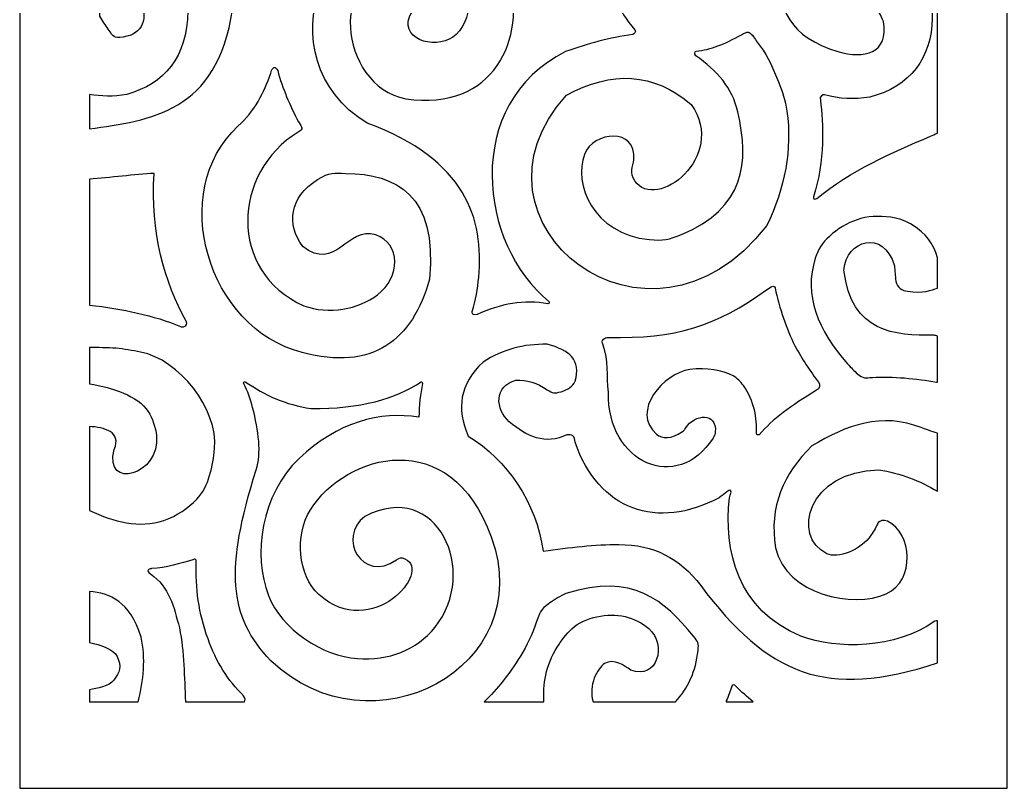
# Model space of a CAD drawing. Header units: centimetres. Extents: x 10.5 to 15.8, y -9 to 9.
# Drawn here: x 10.48 to 15.75, y -9 to -4.9 of the extents above; entities that cross this region are included whole.
import ezdxf

# ---------------------------------------------------------------- set-up
doc = ezdxf.new("R2010")
doc.units = ezdxf.units.CM
doc.header["$MEASUREMENT"] = 0
doc.layers.add('layer 1', color=7, linetype='Continuous')

msp = doc.modelspace()

# ---------------------------------------------------------------- linework, layer by layer
at = {"layer": 'layer 1', "color": 250, "lineweight": 30}
for points, knots in [([(10.48313, 9.00077), (10.48313, 9.00077), (15.75445, 9.00077), (15.75445, 9.00077), (15.75445, 9.00077), (15.75445, 9.00077), (15.75445, -9.00021), (15.75445, -9.00021), (15.75445, -9.00021), (15.75445, -9.00021), (10.48313, -9.00021), (10.48313, -9.00021), (10.48313, -9.00021), (10.48313, -9.00021), (10.48313, 9.00077), (10.48313, 9.00077)], [0, 0, 0, 0, 0.2, 0.2, 0.2, 0.2, 0.4, 0.4, 0.4, 0.4, 0.6, 0.6, 0.6, 0.6, 1, 1, 1, 1]), ([(10.85499, -5.479), (10.85499, -5.479), (10.85499, -5.29514), (10.85499, -5.29514), (10.85499, -5.29514), (10.91668, -5.30524), (10.98218, -5.30781), (11.05546, -5.29472), (11.05546, -5.29472), (11.25486, -5.23688), (11.37543, -5.10015), (11.38068, -4.84815), (11.38068, -4.84815), (11.36832, -4.55138), (11.17016, -4.40632), (10.85499, -4.35677), (10.85499, -4.35677), (10.85499, -4.35677), (10.85499, -4.08416), (10.85499, -4.08416), (10.85499, -4.08416), (11.25321, -4.15852), (11.50537, -4.31866), (11.59936, -4.62262), (11.59936, -4.62262), (11.62373, -4.70144), (11.63036, -4.76007), (11.61864, -4.84064), (11.61864, -4.84064), (11.53804, -5.39478), (11.17727, -5.43178), (10.85499, -5.479)], [0, 0, 0, 0, 0.1111111, 0.1111111, 0.1111111, 0.1111111, 0.2222222, 0.2222222, 0.2222222, 0.2222222, 0.3333333, 0.3333333, 0.3333333, 0.3333333, 0.4444444, 0.4444444, 0.4444444, 0.4444444, 0.5555556, 0.5555556, 0.5555556, 0.5555556, 0.6666667, 0.6666667, 0.6666667, 0.6666667, 0.7777778, 0.7777778, 0.7777778, 0.7777778, 1, 1, 1, 1]), ([(13.76729, -4.9498), (13.66986, -4.84406), (13.64283, -4.73064), (13.63462, -4.60662), (13.63462, -4.60662), (13.63276, -4.58305), (13.61702, -4.57535), (13.60454, -4.57899), (13.60454, -4.57899), (13.45083, -4.65053), (13.27642, -4.6625), (13.11428, -4.64011), (13.11428, -4.64011), (13.09807, -4.63556), (13.09096, -4.65362), (13.09395, -4.66059), (13.09395, -4.66059), (13.19017, -4.99371), (13.01562, -5.38782), (12.54359, -5.31763), (12.54359, -5.31763), (12.18195, -5.2549), (12.12044, -4.58175), (12.53387, -4.67521), (12.53387, -4.67521), (12.59213, -4.7401), (12.60186, -4.80824), (12.56307, -4.87962), (12.56307, -4.87962), (12.51659, -5.01587), (12.72587, -5.05791), (12.81338, -4.97445), (12.81338, -4.97445), (12.9095, -4.88278), (12.9229, -4.66376), (12.72852, -4.48054), (12.72852, -4.48054), (12.10578, -4.20477), (11.7704, -5.10936), (12.33798, -5.44778), (12.33798, -5.44778), (12.86598, -5.64358), (12.96235, -5.96129), (12.93293, -6.27151), (12.93293, -6.27151), (12.92745, -6.33178), (12.91664, -6.39361), (12.89858, -6.45438), (12.89858, -6.45438), (12.89627, -6.46016), (12.89925, -6.48049), (12.92417, -6.46945), (12.92417, -6.46945), (13.04666, -6.41316), (13.17984, -6.38969), (13.30124, -6.41289), (13.30124, -6.41289), (13.31488, -6.41295), (13.30843, -6.40153), (13.30786, -6.39995), (13.30786, -6.39995), (12.93548, -6.10096), (12.84153, -5.34392), (13.39673, -5.06604), (13.39673, -5.06604), (13.5134, -5.02419), (13.63224, -4.99117), (13.75526, -4.97478), (13.75526, -4.97478), (13.76364, -4.97348), (13.77438, -4.96006), (13.76729, -4.9498)], [0, 0, 0, 0, 0.0526316, 0.0526316, 0.0526316, 0.0526316, 0.1052632, 0.1052632, 0.1052632, 0.1052632, 0.1578947, 0.1578947, 0.1578947, 0.1578947, 0.2105263, 0.2105263, 0.2105263, 0.2105263, 0.2631579, 0.2631579, 0.2631579, 0.2631579, 0.3157895, 0.3157895, 0.3157895, 0.3157895, 0.3684211, 0.3684211, 0.3684211, 0.3684211, 0.4210526, 0.4210526, 0.4210526, 0.4210526, 0.4736842, 0.4736842, 0.4736842, 0.4736842, 0.5263158, 0.5263158, 0.5263158, 0.5263158, 0.5789474, 0.5789474, 0.5789474, 0.5789474, 0.6315789, 0.6315789, 0.6315789, 0.6315789, 0.6842105, 0.6842105, 0.6842105, 0.6842105, 0.7368421, 0.7368421, 0.7368421, 0.7368421, 0.7894737, 0.7894737, 0.7894737, 0.7894737, 0.8421053, 0.8421053, 0.8421053, 0.8421053, 0.8947368, 0.8947368, 0.8947368, 0.8947368, 1, 1, 1, 1]), ([(15.38258, -4.38823), (15.38258, -4.38823), (15.38258, -5.50091), (15.38258, -5.50091), (15.38258, -5.50091), (15.36649, -5.50665), (15.35647, -5.51306), (15.34415, -5.51802), (15.34415, -5.51802), (15.13474, -5.60866), (14.91991, -5.6988), (14.73798, -5.85122), (14.73798, -5.85122), (14.71929, -5.86024), (14.71876, -5.84646), (14.71976, -5.84121), (14.71976, -5.84121), (14.78243, -5.64853), (14.77365, -5.44826), (14.75687, -5.32636), (14.75687, -5.32636), (14.75078, -5.30409), (14.7711, -5.29441), (14.77921, -5.29713), (14.77921, -5.29713), (14.85632, -5.31917), (14.93673, -5.32219), (15.02083, -5.30915), (15.02083, -5.30915), (15.23868, -5.25397), (15.34968, -5.09723), (15.35432, -4.88838), (15.35432, -4.88838), (15.35694, -4.77031), (15.32, -4.63807), (15.17157, -4.5652), (15.17157, -4.5652), (15.08079, -4.51575), (14.99002, -4.52711), (14.89926, -4.55547), (14.89926, -4.55547), (14.76816, -4.60334), (14.76332, -4.7734), (14.89926, -4.8229), (14.89926, -4.8229), (14.92662, -4.83451), (14.96303, -4.84039), (14.9922, -4.8348), (14.9922, -4.8348), (15.07591, -4.81871), (15.07889, -4.88275), (15.09377, -4.90557), (15.09377, -4.90557), (15.12278, -5.07578), (14.99094, -5.1071), (14.85064, -5.06604), (14.85064, -5.06604), (14.59631, -4.98761), (14.51491, -4.83745), (14.56374, -4.63327), (14.56374, -4.63327), (14.71003, -4.17412), (15.05784, -4.25599), (15.38258, -4.38823)], [0, 0, 0, 0, 0.0588235, 0.0588235, 0.0588235, 0.0588235, 0.1176471, 0.1176471, 0.1176471, 0.1176471, 0.1764706, 0.1764706, 0.1764706, 0.1764706, 0.2352941, 0.2352941, 0.2352941, 0.2352941, 0.2941176, 0.2941176, 0.2941176, 0.2941176, 0.3529412, 0.3529412, 0.3529412, 0.3529412, 0.4117647, 0.4117647, 0.4117647, 0.4117647, 0.4705882, 0.4705882, 0.4705882, 0.4705882, 0.5294118, 0.5294118, 0.5294118, 0.5294118, 0.5882353, 0.5882353, 0.5882353, 0.5882353, 0.6470588, 0.6470588, 0.6470588, 0.6470588, 0.7058824, 0.7058824, 0.7058824, 0.7058824, 0.7647059, 0.7647059, 0.7647059, 0.7647059, 0.8235294, 0.8235294, 0.8235294, 0.8235294, 0.8823529, 0.8823529, 0.8823529, 0.8823529, 1, 1, 1, 1]), ([(10.91226, -4.60543), (10.91145, -4.69604), (10.91064, -4.78666), (10.90982, -4.87728), (10.90982, -4.87728), (10.92511, -4.90043), (10.94039, -4.9236), (10.95568, -4.94677), (10.95568, -4.94677), (10.98332, -4.98867), (10.98307, -4.99616), (11.03557, -4.98812), (11.03557, -4.98812), (11.14196, -4.97182), (11.16878, -4.89454), (11.12827, -4.76563), (11.12827, -4.76563), (11.09996, -4.67216), (11.01824, -4.62765), (10.91226, -4.60543)], [0, 0, 0, 0, 0.1666667, 0.1666667, 0.1666667, 0.1666667, 0.3333333, 0.3333333, 0.3333333, 0.3333333, 0.5, 0.5, 0.5, 0.5, 0.6666667, 0.6666667, 0.6666667, 0.6666667, 1, 1, 1, 1]), ([(14.43575, -5.03737), (14.42186, -5.01896), (14.40805, -4.99953), (14.39435, -4.9791), (14.39435, -4.9791), (14.37592, -4.95913), (14.37093, -4.95595), (14.33534, -4.97607), (14.33534, -4.97607), (14.24587, -5.02567), (14.17068, -5.05678), (14.09424, -5.06343), (14.09424, -5.06343), (14.0883, -5.06435), (14.08005, -5.07809), (14.09293, -5.08812), (14.09293, -5.08812), (14.203, -5.16688), (14.28868, -5.25982), (14.31576, -5.38696), (14.31576, -5.38696), (14.37953, -5.65897), (14.35207, -5.9014), (14.01476, -6.04334), (14.01476, -6.04334), (13.95319, -6.06923), (13.91217, -6.07717), (13.84499, -6.07024), (13.84499, -6.07024), (13.53986, -6.03882), (13.43808, -5.7714), (13.49722, -5.61497), (13.49722, -5.61497), (13.54448, -5.49001), (13.77753, -5.47051), (13.76105, -5.64337), (13.76105, -5.64337), (13.75743, -5.68152), (13.73547, -5.71164), (13.7663, -5.75651), (13.7663, -5.75651), (13.88006, -5.9221), (14.26174, -5.63045), (14.06777, -5.34805), (14.06777, -5.34805), (13.86544, -5.17736), (13.64278, -5.16591), (13.4016, -5.29944), (13.4016, -5.29944), (12.78833, -5.97189), (13.83795, -6.81428), (14.47136, -5.99477), (14.47136, -5.99477), (14.56819, -5.79344), (14.60734, -5.58977), (14.57824, -5.3834), (14.57824, -5.3834), (14.57012, -5.32581), (14.55409, -5.28041), (14.53285, -5.22668), (14.53285, -5.22668), (14.5066, -5.1603), (14.47878, -5.09431), (14.43575, -5.03737)], [0, 0, 0, 0, 0.0588235, 0.0588235, 0.0588235, 0.0588235, 0.1176471, 0.1176471, 0.1176471, 0.1176471, 0.1764706, 0.1764706, 0.1764706, 0.1764706, 0.2352941, 0.2352941, 0.2352941, 0.2352941, 0.2941176, 0.2941176, 0.2941176, 0.2941176, 0.3529412, 0.3529412, 0.3529412, 0.3529412, 0.4117647, 0.4117647, 0.4117647, 0.4117647, 0.4705882, 0.4705882, 0.4705882, 0.4705882, 0.5294118, 0.5294118, 0.5294118, 0.5294118, 0.5882353, 0.5882353, 0.5882353, 0.5882353, 0.6470588, 0.6470588, 0.6470588, 0.6470588, 0.7058824, 0.7058824, 0.7058824, 0.7058824, 0.7647059, 0.7647059, 0.7647059, 0.7647059, 0.8235294, 0.8235294, 0.8235294, 0.8235294, 0.8823529, 0.8823529, 0.8823529, 0.8823529, 1, 1, 1, 1]), ([(11.85993, -5.16782), (11.84647, -5.14299), (11.83613, -5.14829), (11.82764, -5.16635), (11.82764, -5.16635), (11.82621, -5.17136), (11.82481, -5.17634), (11.82332, -5.18135), (11.82332, -5.18135), (11.78598, -5.28598), (11.73728, -5.38494), (11.64811, -5.46362), (11.64811, -5.46362), (11.27201, -5.81406), (11.4839, -6.54589), (11.99125, -6.67298), (11.99125, -6.67298), (12.36665, -6.77374), (12.57998, -6.60834), (12.67013, -6.28123), (12.67013, -6.28123), (12.7149, -5.82762), (12.48973, -5.72019), (12.22372, -5.71627), (12.22372, -5.71627), (12.15805, -5.71531), (12.13964, -5.70778), (12.072, -5.74987), (12.072, -5.74987), (11.92213, -5.8431), (11.90711, -5.99042), (11.99368, -6.106), (11.99368, -6.106), (12.16716, -6.24672), (12.23301, -5.99596), (12.38303, -6.04518), (12.38303, -6.04518), (12.51825, -6.08955), (12.51571, -6.2704), (12.39251, -6.36491), (12.39251, -6.36491), (12.29159, -6.44233), (12.13245, -6.47262), (11.99986, -6.42321), (11.99986, -6.42321), (11.59136, -6.241), (11.61898, -5.71091), (11.96866, -5.49602), (11.96866, -5.49602), (12.00225, -5.47542), (11.98947, -5.4757), (11.97128, -5.44121), (11.97128, -5.44121), (11.9246, -5.35279), (11.88603, -5.26203), (11.85993, -5.16782)], [0, 0, 0, 0, 0.0666667, 0.0666667, 0.0666667, 0.0666667, 0.1333333, 0.1333333, 0.1333333, 0.1333333, 0.2, 0.2, 0.2, 0.2, 0.2666667, 0.2666667, 0.2666667, 0.2666667, 0.3333333, 0.3333333, 0.3333333, 0.3333333, 0.4, 0.4, 0.4, 0.4, 0.4666667, 0.4666667, 0.4666667, 0.4666667, 0.5333333, 0.5333333, 0.5333333, 0.5333333, 0.6, 0.6, 0.6, 0.6, 0.6666667, 0.6666667, 0.6666667, 0.6666667, 0.7333333, 0.7333333, 0.7333333, 0.7333333, 0.8, 0.8, 0.8, 0.8, 0.8666667, 0.8666667, 0.8666667, 0.8666667, 1, 1, 1, 1]), ([(10.85499, -6.41932), (10.85499, -6.41932), (10.85499, -5.74669), (10.85499, -5.74669), (10.85499, -5.74669), (10.96365, -5.7394), (11.09889, -5.72249), (11.20039, -5.71669), (11.20039, -5.71669), (11.18017, -6.03041), (11.25598, -6.29847), (11.3722, -6.5062), (11.3722, -6.5062), (11.38412, -6.53497), (11.34789, -6.53985), (11.34146, -6.53444), (11.34146, -6.53444), (11.19958, -6.47345), (11.03167, -6.44149), (10.85499, -6.41932)], [0, 0, 0, 0, 0.1666667, 0.1666667, 0.1666667, 0.1666667, 0.3333333, 0.3333333, 0.3333333, 0.3333333, 0.5, 0.5, 0.5, 0.5, 0.6666667, 0.6666667, 0.6666667, 0.6666667, 1, 1, 1, 1]), ([(15.38258, -6.16699), (15.38258, -6.16699), (15.38258, -6.32854), (15.38258, -6.32854), (15.38258, -6.32854), (15.3511, -6.34055), (15.30439, -6.35884), (15.22209, -6.34491), (15.22209, -6.34491), (15.19388, -6.34433), (15.16808, -6.3278), (15.1592, -6.29169), (15.1592, -6.29169), (15.15679, -6.26429), (15.15437, -6.23688), (15.15195, -6.20946), (15.15195, -6.20946), (15.09382, -6.01174), (14.89579, -6.07181), (14.88226, -6.23244), (14.88226, -6.23244), (14.92263, -6.56794), (15.15566, -6.58312), (15.36241, -6.58107), (15.36241, -6.58107), (15.36976, -6.58228), (15.37715, -6.58287), (15.38258, -6.58652), (15.38258, -6.58652), (15.38258, -6.58652), (15.38258, -6.83207), (15.38258, -6.83207), (15.38258, -6.83207), (15.38111, -6.83207), (15.37943, -6.83193), (15.3774, -6.83156), (15.3774, -6.83156), (15.27093, -6.81201), (15.14269, -6.79987), (15.03522, -6.80601), (15.03522, -6.80601), (14.99409, -6.80835), (14.98712, -6.81406), (14.95515, -6.78654), (14.95515, -6.78654), (14.93799, -6.77177), (14.92037, -6.75439), (14.90241, -6.734), (14.90241, -6.734), (14.74286, -6.55293), (14.66593, -6.36619), (14.72969, -6.16989), (14.72969, -6.16989), (14.74648, -6.11813), (14.76532, -6.0894), (14.80543, -6.05285), (14.80543, -6.05285), (14.89449, -5.97168), (15.00079, -5.93068), (15.13333, -5.95092), (15.13333, -5.95092), (15.17887, -5.95787), (15.21361, -5.97041), (15.25263, -5.99502), (15.25263, -5.99502), (15.31803, -6.03626), (15.36055, -6.08924), (15.38258, -6.16699)], [0, 0, 0, 0, 0.0555556, 0.0555556, 0.0555556, 0.0555556, 0.1111111, 0.1111111, 0.1111111, 0.1111111, 0.1666667, 0.1666667, 0.1666667, 0.1666667, 0.2222222, 0.2222222, 0.2222222, 0.2222222, 0.2777778, 0.2777778, 0.2777778, 0.2777778, 0.3333333, 0.3333333, 0.3333333, 0.3333333, 0.3888889, 0.3888889, 0.3888889, 0.3888889, 0.4444444, 0.4444444, 0.4444444, 0.4444444, 0.5, 0.5, 0.5, 0.5, 0.5555556, 0.5555556, 0.5555556, 0.5555556, 0.6111111, 0.6111111, 0.6111111, 0.6111111, 0.6666667, 0.6666667, 0.6666667, 0.6666667, 0.7222222, 0.7222222, 0.7222222, 0.7222222, 0.7777778, 0.7777778, 0.7777778, 0.7777778, 0.8333333, 0.8333333, 0.8333333, 0.8333333, 0.8888889, 0.8888889, 0.8888889, 0.8888889, 1, 1, 1, 1]), ([(14.51484, -6.32687), (14.51202, -6.32005), (14.50648, -6.31665), (14.49471, -6.32155), (14.49471, -6.32155), (14.49471, -6.32155), (14.47383, -6.33512), (14.47383, -6.33512), (14.47383, -6.33512), (14.19916, -6.53485), (13.98326, -6.60047), (13.62475, -6.59248), (13.62475, -6.59248), (13.60575, -6.59119), (13.58307, -6.60693), (13.5973, -6.63339), (13.5973, -6.63339), (13.62619, -6.71184), (13.61635, -6.80108), (13.62562, -6.88448), (13.62562, -6.88448), (13.61725, -7.26557), (13.99403, -7.42668), (14.1838, -7.13094), (14.1838, -7.13094), (14.19166, -7.11866), (14.19487, -7.11164), (14.19606, -7.09695), (14.19606, -7.09695), (14.20491, -6.98934), (14.08576, -7.00192), (14.03817, -7.07554), (14.03817, -7.07554), (14.03213, -7.08488), (14.0303, -7.08907), (14.02089, -7.09543), (14.02089, -7.09543), (13.95984, -7.1367), (13.91247, -7.13461), (13.88279, -7.10923), (13.88279, -7.10923), (13.74116, -6.98824), (13.92163, -6.78142), (14.06058, -6.76408), (14.06058, -6.76408), (14.15154, -6.75273), (14.23479, -6.76622), (14.29122, -6.79821), (14.29122, -6.79821), (14.31519, -6.81181), (14.33035, -6.82734), (14.34602, -6.8495), (14.34602, -6.8495), (14.40615, -6.93455), (14.41852, -7.02353), (14.41635, -7.10737), (14.41635, -7.10737), (14.41862, -7.11243), (14.42355, -7.11442), (14.431, -7.11325), (14.431, -7.11325), (14.50278, -7.02524), (14.59708, -6.95972), (14.73621, -6.8749), (14.73621, -6.8749), (14.75601, -6.86705), (14.75344, -6.84147), (14.74846, -6.83383), (14.74846, -6.83383), (14.70221, -6.77191), (14.65898, -6.70699), (14.62087, -6.63692), (14.62087, -6.63692), (14.57486, -6.54423), (14.53949, -6.4409), (14.51484, -6.32687)], [0, 0, 0, 0, 0.05, 0.05, 0.05, 0.05, 0.1, 0.1, 0.1, 0.1, 0.15, 0.15, 0.15, 0.15, 0.2, 0.2, 0.2, 0.2, 0.25, 0.25, 0.25, 0.25, 0.3, 0.3, 0.3, 0.3, 0.35, 0.35, 0.35, 0.35, 0.4, 0.4, 0.4, 0.4, 0.45, 0.45, 0.45, 0.45, 0.5, 0.5, 0.5, 0.5, 0.55, 0.55, 0.55, 0.55, 0.6, 0.6, 0.6, 0.6, 0.65, 0.65, 0.65, 0.65, 0.7, 0.7, 0.7, 0.7, 0.75, 0.75, 0.75, 0.75, 0.8, 0.8, 0.8, 0.8, 0.85, 0.85, 0.85, 0.85, 0.9, 0.9, 0.9, 0.9, 1, 1, 1, 1]), ([(15.38258, -8.10598), (15.38258, -8.10598), (15.38258, -8.33037), (15.38258, -8.33037), (15.38258, -8.33037), (14.78249, -8.52743), (14.47806, -8.39363), (14.11804, -7.91789), (14.11804, -7.91789), (14.00624, -7.7701), (13.86726, -7.69856), (13.68087, -7.69846), (13.68087, -7.69846), (13.55602, -7.69836), (13.41745, -7.71327), (13.27704, -7.73371), (13.27704, -7.73371), (13.24093, -7.47557), (13.08564, -7.24735), (12.87677, -7.11904), (12.87677, -7.11904), (12.81263, -6.97326), (12.83135, -6.84376), (12.95652, -6.72413), (12.95652, -6.72413), (13.06295, -6.65508), (13.17347, -6.62721), (13.29935, -6.6293), (13.29935, -6.6293), (13.41782, -6.65954), (13.47981, -6.71264), (13.44764, -6.82626), (13.44764, -6.82626), (13.43517, -6.85352), (13.41036, -6.87226), (13.37329, -6.88249), (13.37329, -6.88249), (13.33839, -6.89209), (13.32724, -6.89075), (13.29833, -6.87178), (13.29833, -6.87178), (13.24466, -6.83652), (13.18916, -6.81509), (13.13158, -6.8214), (13.13158, -6.8214), (13.01496, -6.85098), (13.02003, -6.97634), (13.09638, -7.04268), (13.09638, -7.04268), (13.18699, -7.12138), (13.28992, -7.16878), (13.40389, -7.11316), (13.40389, -7.11316), (13.43008, -7.10944), (13.44706, -7.11897), (13.44764, -7.15205), (13.44764, -7.15205), (13.57177, -7.51594), (13.88717, -7.62428), (14.21593, -7.44868), (14.21593, -7.44868), (14.23075, -7.43844), (14.24477, -7.42783), (14.25801, -7.41688), (14.25801, -7.41688), (14.29039, -7.39007), (14.27645, -7.43282), (14.27964, -7.4229), (14.27964, -7.4229), (14.27703, -7.43135), (14.27441, -7.43997), (14.27178, -7.44876), (14.27178, -7.44876), (14.23806, -7.72829), (14.3171, -8.05096), (14.65187, -8.1874), (14.65187, -8.1874), (14.84713, -8.25954), (15.15383, -8.25767), (15.36837, -8.10847), (15.36837, -8.10847), (15.37311, -8.10612), (15.37835, -8.10456), (15.38258, -8.10598)], [0, 0, 0, 0, 0.0454545, 0.0454545, 0.0454545, 0.0454545, 0.0909091, 0.0909091, 0.0909091, 0.0909091, 0.1363636, 0.1363636, 0.1363636, 0.1363636, 0.1818182, 0.1818182, 0.1818182, 0.1818182, 0.2272727, 0.2272727, 0.2272727, 0.2272727, 0.2727273, 0.2727273, 0.2727273, 0.2727273, 0.3181818, 0.3181818, 0.3181818, 0.3181818, 0.3636364, 0.3636364, 0.3636364, 0.3636364, 0.4090909, 0.4090909, 0.4090909, 0.4090909, 0.4545455, 0.4545455, 0.4545455, 0.4545455, 0.5, 0.5, 0.5, 0.5, 0.5454545, 0.5454545, 0.5454545, 0.5454545, 0.5909091, 0.5909091, 0.5909091, 0.5909091, 0.6363636, 0.6363636, 0.6363636, 0.6363636, 0.6818182, 0.6818182, 0.6818182, 0.6818182, 0.7272727, 0.7272727, 0.7272727, 0.7272727, 0.7727273, 0.7727273, 0.7727273, 0.7727273, 0.8181818, 0.8181818, 0.8181818, 0.8181818, 0.8636364, 0.8636364, 0.8636364, 0.8636364, 0.9090909, 0.9090909, 0.9090909, 0.9090909, 1, 1, 1, 1]), ([(10.85499, -7.5167), (10.85499, -7.5167), (10.85499, -7.06824), (10.85499, -7.06824), (10.85499, -7.06824), (10.93229, -7.07166), (11.02867, -7.09643), (10.9875, -7.1903), (10.9875, -7.1903), (10.92917, -7.41329), (11.23689, -7.32771), (11.2132, -7.11688), (11.2132, -7.11688), (11.20858, -7.07574), (11.19169, -7.02256), (11.16841, -6.98829), (11.16841, -6.98829), (11.10984, -6.90206), (10.98193, -6.86127), (10.85499, -6.84026), (10.85499, -6.84026), (10.85499, -6.84026), (10.85499, -6.64653), (10.85499, -6.64653), (10.85499, -6.64653), (10.89968, -6.64697), (10.95165, -6.64724), (10.99679, -6.6505), (10.99679, -6.6505), (11.03996, -6.65363), (11.08474, -6.6626), (11.12737, -6.6707), (11.12737, -6.6707), (11.33549, -6.7103), (11.54257, -6.97403), (11.52297, -7.1863), (11.52297, -7.1863), (11.5147, -7.27623), (11.49319, -7.39063), (11.42804, -7.45669), (11.42804, -7.45669), (11.381, -7.50442), (11.32438, -7.54393), (11.25236, -7.57023), (11.25236, -7.57023), (11.1199, -7.61347), (10.98745, -7.57809), (10.85499, -7.5167)], [0, 0, 0, 0, 0.0769231, 0.0769231, 0.0769231, 0.0769231, 0.1538462, 0.1538462, 0.1538462, 0.1538462, 0.2307692, 0.2307692, 0.2307692, 0.2307692, 0.3076923, 0.3076923, 0.3076923, 0.3076923, 0.3846154, 0.3846154, 0.3846154, 0.3846154, 0.4615385, 0.4615385, 0.4615385, 0.4615385, 0.5384615, 0.5384615, 0.5384615, 0.5384615, 0.6153846, 0.6153846, 0.6153846, 0.6153846, 0.6923077, 0.6923077, 0.6923077, 0.6923077, 0.7692308, 0.7692308, 0.7692308, 0.7692308, 0.8461538, 0.8461538, 0.8461538, 0.8461538, 1, 1, 1, 1]), ([(11.68001, -6.84021), (11.69881, -6.87882), (11.71437, -6.92103), (11.72631, -6.96729), (11.72631, -6.96729), (11.75806, -7.09298), (11.77418, -7.20693), (11.745, -7.30026), (11.745, -7.30026), (11.57916, -7.83079), (11.59556, -8.08017), (11.82356, -8.31906), (11.82356, -8.31906), (12.35789, -8.83145), (13.2543, -8.35528), (13.0003, -7.65776), (13.0003, -7.65776), (12.78365, -7.05553), (12.22209, -7.21327), (12.03447, -7.51353), (12.03447, -7.51353), (11.94957, -7.64943), (11.9683, -7.86217), (12.0796, -7.9656), (12.0796, -7.9656), (12.36436, -8.21766), (12.68822, -7.83988), (12.53909, -7.77483), (12.53909, -7.77483), (12.5164, -7.76494), (12.51297, -7.76734), (12.49462, -7.78028), (12.49462, -7.78028), (12.31322, -7.90827), (12.17365, -7.66022), (12.32562, -7.54843), (12.32562, -7.54843), (12.71332, -7.34581), (12.93663, -7.84427), (12.70018, -8.14006), (12.70018, -8.14006), (12.59993, -8.26548), (12.45155, -8.31765), (12.28573, -8.30766), (12.28573, -8.30766), (12.09892, -8.29642), (11.88047, -8.15092), (11.81056, -7.97048), (11.81056, -7.97048), (11.72686, -7.75446), (11.77149, -7.43249), (11.9743, -7.23958), (11.9743, -7.23958), (12.18079, -7.04318), (12.40776, -6.98444), (12.61396, -7.01908), (12.61396, -7.01908), (12.61509, -6.95406), (12.6208, -6.89419), (12.63323, -6.83873), (12.63323, -6.83873), (12.63353, -6.82889), (12.62737, -6.8294), (12.62636, -6.8303), (12.62636, -6.8303), (12.49133, -6.91908), (12.30161, -6.975), (12.03746, -6.9723), (12.03746, -6.9723), (11.90314, -6.95218), (11.79101, -6.90096), (11.68712, -6.8294), (11.68712, -6.8294), (11.68317, -6.82816), (11.67472, -6.83308), (11.68001, -6.84021)], [0, 0, 0, 0, 0.05, 0.05, 0.05, 0.05, 0.1, 0.1, 0.1, 0.1, 0.15, 0.15, 0.15, 0.15, 0.2, 0.2, 0.2, 0.2, 0.25, 0.25, 0.25, 0.25, 0.3, 0.3, 0.3, 0.3, 0.35, 0.35, 0.35, 0.35, 0.4, 0.4, 0.4, 0.4, 0.45, 0.45, 0.45, 0.45, 0.5, 0.5, 0.5, 0.5, 0.55, 0.55, 0.55, 0.55, 0.6, 0.6, 0.6, 0.6, 0.65, 0.65, 0.65, 0.65, 0.7, 0.7, 0.7, 0.7, 0.75, 0.75, 0.75, 0.75, 0.8, 0.8, 0.8, 0.8, 0.85, 0.85, 0.85, 0.85, 0.9, 0.9, 0.9, 0.9, 1, 1, 1, 1]), ([(15.38258, -7.10419), (15.38258, -7.10419), (15.38258, -7.41421), (15.38258, -7.41421), (15.38258, -7.41421), (15.2878, -7.35802), (15.1834, -7.31605), (15.06935, -7.3004), (15.06935, -7.3004), (14.68943, -7.3031), (14.60011, -7.6567), (14.79214, -7.74774), (14.79214, -7.74774), (14.8504, -7.77536), (14.97038, -7.73135), (15.02888, -7.64717), (15.02888, -7.64717), (15.04329, -7.62646), (15.05474, -7.60329), (15.06571, -7.58158), (15.06571, -7.58158), (15.07642, -7.57107), (15.09146, -7.56597), (15.11586, -7.5733), (15.11586, -7.5733), (15.24515, -7.63739), (15.26726, -7.88936), (15.10836, -7.9616), (15.10836, -7.9616), (14.93452, -8.04063), (14.57525, -7.96926), (14.51742, -7.71612), (14.51742, -7.71612), (14.48255, -7.49675), (14.5591, -7.31967), (14.7119, -7.17151), (14.7119, -7.17151), (14.89588, -7.06011), (15.08553, -6.99122), (15.29541, -7.07426), (15.29541, -7.07426), (15.31395, -7.08249), (15.35073, -7.09373), (15.38258, -7.10419)], [0, 0, 0, 0, 0.0833333, 0.0833333, 0.0833333, 0.0833333, 0.1666667, 0.1666667, 0.1666667, 0.1666667, 0.25, 0.25, 0.25, 0.25, 0.3333333, 0.3333333, 0.3333333, 0.3333333, 0.4166667, 0.4166667, 0.4166667, 0.4166667, 0.5, 0.5, 0.5, 0.5, 0.5833333, 0.5833333, 0.5833333, 0.5833333, 0.6666667, 0.6666667, 0.6666667, 0.6666667, 0.75, 0.75, 0.75, 0.75, 0.8333333, 0.8333333, 0.8333333, 0.8333333, 1, 1, 1, 1]), ([(11.6826, -8.53785), (11.6826, -8.53785), (11.36832, -8.53785), (11.36832, -8.53785), (11.36832, -8.53785), (11.36022, -8.40723), (11.36304, -8.2745), (11.33502, -8.14401), (11.33502, -8.14401), (11.30634, -8.0285), (11.28081, -7.92718), (11.18159, -7.85507), (11.18159, -7.85507), (11.14818, -7.83357), (11.18274, -7.82803), (11.18682, -7.82686), (11.18682, -7.82686), (11.26718, -7.82179), (11.33685, -7.80117), (11.41194, -7.77797), (11.41194, -7.77797), (11.41602, -7.77736), (11.42592, -7.77314), (11.42537, -7.79069), (11.42537, -7.79069), (11.42094, -7.93047), (11.43773, -8.06453), (11.48804, -8.20237), (11.48804, -8.20237), (11.52979, -8.32396), (11.59459, -8.42478), (11.67798, -8.5061), (11.67798, -8.5061), (11.68824, -8.5206), (11.68743, -8.53093), (11.6826, -8.53785)], [0, 0, 0, 0, 0.1, 0.1, 0.1, 0.1, 0.2, 0.2, 0.2, 0.2, 0.3, 0.3, 0.3, 0.3, 0.4, 0.4, 0.4, 0.4, 0.5, 0.5, 0.5, 0.5, 0.6, 0.6, 0.6, 0.6, 0.7, 0.7, 0.7, 0.7, 0.8, 0.8, 0.8, 0.8, 1, 1, 1, 1]), ([(13.98332, -8.53785), (13.98332, -8.53785), (13.54367, -8.53785), (13.54367, -8.53785), (13.54367, -8.53785), (13.51678, -8.4518), (13.56739, -8.35945), (13.60368, -8.33339), (13.60368, -8.33339), (13.65986, -8.3067), (13.70647, -8.34348), (13.74511, -8.36959), (13.74511, -8.36959), (13.88763, -8.42392), (13.93825, -8.23237), (13.84137, -8.14783), (13.84137, -8.14783), (13.8066, -8.11749), (13.75893, -8.09292), (13.71426, -8.08324), (13.71426, -8.08324), (13.62098, -8.06305), (13.50279, -8.08351), (13.43013, -8.14831), (13.43013, -8.14831), (13.40074, -8.17452), (13.3728, -8.21395), (13.35171, -8.24711), (13.35171, -8.24711), (13.29058, -8.34336), (13.27552, -8.44956), (13.28127, -8.53785), (13.28127, -8.53785), (13.28127, -8.53785), (12.96282, -8.53785), (12.96282, -8.53785), (12.96282, -8.53785), (13.03258, -8.47089), (13.09564, -8.3896), (13.1559, -8.29476), (13.1559, -8.29476), (13.19109, -8.23723), (13.21842, -8.17879), (13.23873, -8.12016), (13.23873, -8.12016), (13.25903, -8.06157), (13.25948, -8.04744), (13.31199, -8.0107), (13.31199, -8.0107), (13.33889, -7.99191), (13.36773, -7.97462), (13.39902, -7.95925), (13.39902, -7.95925), (13.75694, -7.8487), (13.9211, -7.99523), (14.07935, -8.18762), (14.07935, -8.18762), (14.10515, -8.219), (14.10817, -8.22362), (14.10389, -8.2646), (14.10389, -8.2646), (14.0924, -8.37378), (14.05044, -8.46949), (13.98332, -8.53785)], [0, 0, 0, 0, 0.0588235, 0.0588235, 0.0588235, 0.0588235, 0.1176471, 0.1176471, 0.1176471, 0.1176471, 0.1764706, 0.1764706, 0.1764706, 0.1764706, 0.2352941, 0.2352941, 0.2352941, 0.2352941, 0.2941176, 0.2941176, 0.2941176, 0.2941176, 0.3529412, 0.3529412, 0.3529412, 0.3529412, 0.4117647, 0.4117647, 0.4117647, 0.4117647, 0.4705882, 0.4705882, 0.4705882, 0.4705882, 0.5294118, 0.5294118, 0.5294118, 0.5294118, 0.5882353, 0.5882353, 0.5882353, 0.5882353, 0.6470588, 0.6470588, 0.6470588, 0.6470588, 0.7058824, 0.7058824, 0.7058824, 0.7058824, 0.7647059, 0.7647059, 0.7647059, 0.7647059, 0.8235294, 0.8235294, 0.8235294, 0.8235294, 0.8823529, 0.8823529, 0.8823529, 0.8823529, 1, 1, 1, 1]), ([(11.11512, -8.53785), (11.11512, -8.53785), (10.85499, -8.53785), (10.85499, -8.53785), (10.85499, -8.53785), (10.85499, -8.53785), (10.85499, -8.47438), (10.85499, -8.47438), (10.85499, -8.47438), (10.89393, -8.4684), (10.96126, -8.454), (10.9849, -8.4236), (10.9849, -8.4236), (11.01894, -8.37983), (11.02693, -8.34966), (11.00309, -8.29721), (11.00309, -8.29721), (10.9846, -8.25651), (10.91207, -8.23437), (10.85499, -8.22173), (10.85499, -8.22173), (10.85499, -8.22173), (10.85499, -7.94966), (10.85499, -7.94966), (10.85499, -7.94966), (10.96612, -7.95867), (11.06851, -8.00043), (11.13081, -8.19265), (11.13081, -8.19265), (11.156, -8.3077), (11.14435, -8.42278), (11.11512, -8.53785)], [0, 0, 0, 0, 0.1111111, 0.1111111, 0.1111111, 0.1111111, 0.2222222, 0.2222222, 0.2222222, 0.2222222, 0.3333333, 0.3333333, 0.3333333, 0.3333333, 0.4444444, 0.4444444, 0.4444444, 0.4444444, 0.5555556, 0.5555556, 0.5555556, 0.5555556, 0.6666667, 0.6666667, 0.6666667, 0.6666667, 0.7777778, 0.7777778, 0.7777778, 0.7777778, 1, 1, 1, 1]), ([(14.39847, -8.53785), (14.39847, -8.53785), (14.25391, -8.53785), (14.25391, -8.53785), (14.25391, -8.53785), (14.25395, -8.53633), (14.25428, -8.53495), (14.25481, -8.53392), (14.25481, -8.53392), (14.26558, -8.50902), (14.27538, -8.48287), (14.284, -8.45522), (14.284, -8.45522), (14.2876, -8.44394), (14.29873, -8.44643), (14.30726, -8.45663), (14.30726, -8.45663), (14.3357, -8.48505), (14.3659, -8.51235), (14.39847, -8.53785)], [0, 0, 0, 0, 0.1666667, 0.1666667, 0.1666667, 0.1666667, 0.3333333, 0.3333333, 0.3333333, 0.3333333, 0.5, 0.5, 0.5, 0.5, 0.6666667, 0.6666667, 0.6666667, 0.6666667, 1, 1, 1, 1])]:
    msp.add_open_spline(points, degree=3, knots=knots, dxfattribs=at)

doc.saveas('drawing.dxf')
